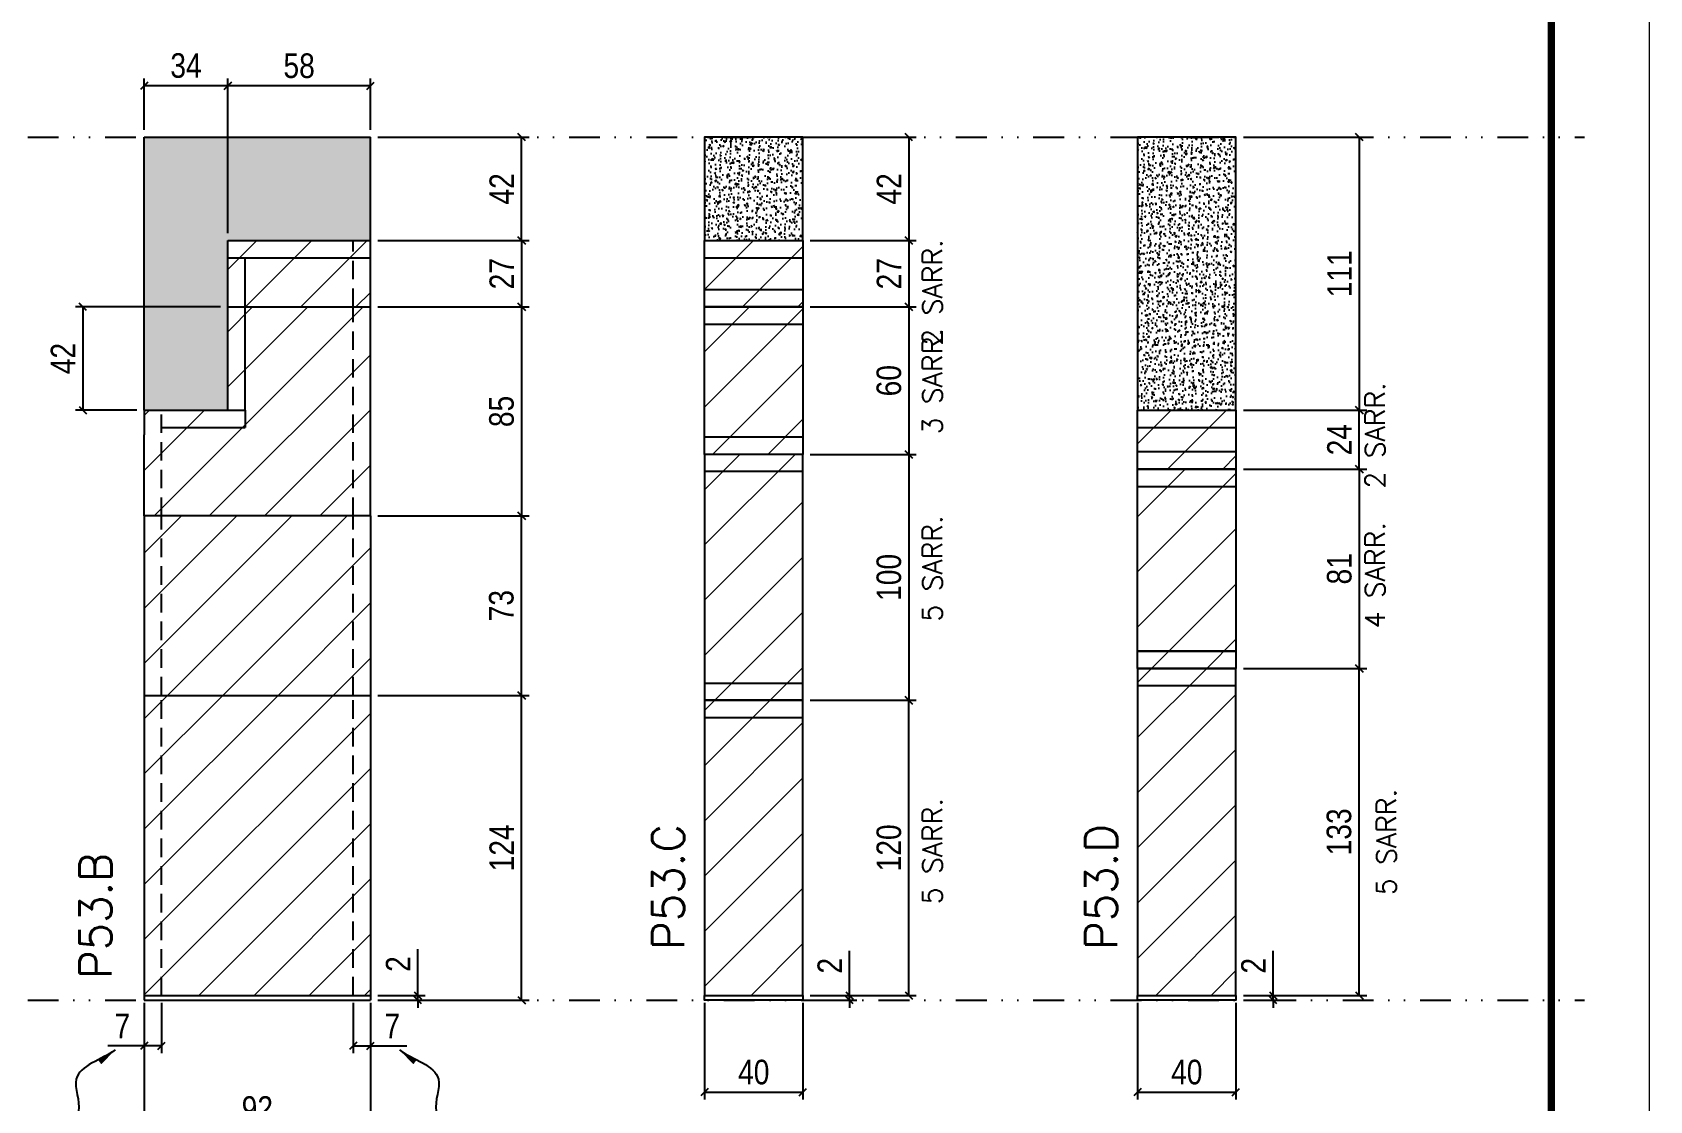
# Model space of a CAD drawing. Extents: x 28748 to 35002, y 14885 to 43501.
# Drawn here: x 32746 to 33403, y 33613 to 34047 of the extents above; entities that cross this region are included whole.
import ezdxf

# ---------------------------------------------------------------- set-up
doc = ezdxf.new("R2010")
doc.units = 0
for name, pattern in [('DASHED', [0.75, 0.5, -0.25]), ('DIVIDE2', [0.625, 0.25, -0.125, 0, -0.125, 0, -0.125]), ('HIDDEN', [0.375, 0.25, -0.125])]:
    doc.linetypes.add(name, pattern=pattern)
for name, color, linetype in [('COTA', 241, 'Continuous'), ('Nível', 160, 'Continuous'), ('Painéis', 200, 'Continuous'), ('Romaneio', 10, 'Continuous'), ('SARR_2.2x7', 40, 'Continuous'), ('Sarrafo de Pressão', 42, 'HIDDEN')]:
    doc.layers.add(name, color=color, linetype=linetype)
for name, color, linetype, lineweight in [('Folhas', 255, 'Continuous', 9), ('Hachura', 251, 'Continuous', 9), ('SARRAFO DE PRESSAO', 251, 'DASHED', 9), ('Texto Seção', 7, 'Continuous', 15)]:
    doc.layers.add(name, color=color, linetype=linetype, lineweight=lineweight)
doc.styles.add('COTA TECNICA', font='techl___.ttf', dxfattribs={"height": 10})
doc.styles.add('COTA TECNICA-50', font='techl___.ttf', dxfattribs={"height": 10})
doc.styles.add('REGUA-120', font='ROMANS.shx', dxfattribs={"height": 15})
doc.styles.add('ROMANS', font='romans.shx')
doc.styles.get("Standard").update_dxf_attribs({"font": 'arial.ttf'})
doc.dimstyles.new('COTA PAINEL-50', dxfattribs={"dimtxt": 10, "dimasz": 3, "dimexe": 3, "dimexo": 3, "dimgap": 3, "dimtad": 1, "dimdec": 1, "dimzin": 12, "dimdsep": 46, "dimtxsty": 'COTA TECNICA-50', "dimblk1": 'OBLIQUE', "dimblk2": 'OBLIQUE', "dimsah": 1, "dimcen": 0.9, "dimclrd": 4, "dimclre": 4, "dimclrt": 240, "dimadec": 1, "dimazin": 3, "dimtfac": 1, "dimtdec": 1, "dimtmove": 0, "dimatfit": 3, "dimfxl": 1, "dimtolj": 1, "dimtzin": 12, "dimarcsym": 0})
doc.dimstyles.new('PAINEL', dxfattribs={"dimtxt": 10, "dimasz": 3, "dimexe": 3, "dimexo": 3, "dimgap": 3, "dimtad": 1, "dimdec": 1, "dimzin": 12, "dimdsep": 46, "dimtxsty": 'COTA TECNICA', "dimblk1": 'OBLIQUE', "dimblk2": 'OBLIQUE', "dimsah": 1, "dimcen": 0.9, "dimclrd": 4, "dimclre": 4, "dimclrt": 240, "dimadec": 1, "dimazin": 3, "dimtfac": 1, "dimtdec": 1, "dimtmove": 0, "dimatfit": 3, "dimfxl": 1, "dimtolj": 1, "dimtzin": 12, "dimarcsym": 0})
doc.dimstyles.get("Standard").update_dxf_attribs({"dimtxt": 0.18, "dimasz": 0.18, "dimexe": 0.18, "dimexo": 0.0625, "dimgap": 0.09, "dimtad": 0, "dimtih": 1, "dimtoh": 1, "dimdec": 4, "dimzin": 0, "dimdsep": 46, "dimtxsty": 'Standard', "dimcen": 0.09, "dimadec": 0, "dimazin": 0, "dimtfac": 1, "dimtdec": 4, "dimtofl": 0, "dimtmove": 0, "dimatfit": 3, "dimfxl": 1, "dimtolj": 1, "dimtzin": 0, "dimarcsym": 0})
pattern_1 = [(45, (24214.309, 45905.486), (-11.22532, 11.22532), [])]
pattern_2 = [(45, (-97089.158, 8260.539), (-11.2253202, 11.2253202), [])]

# ---------------------------------------------------------------- blocks, each defined once
blk = doc.blocks.new('9999999999')
at = {"layer": 'Folhas'}
blk.add_lwpolyline([(98138.98, 34190.21), (99623.98, 34190.21), (99623.98, 35240.21), (98138.98, 35240.21)], close=True, dxfattribs=at)
at = {"layer": 'Folhas', "color": 30, "const_width": 3}
blk.add_lwpolyline([(98213.98, 34230.21), (99583.98, 34230.21), (99583.98, 35200.21), (98213.98, 35200.21)], close=True, dxfattribs=at)
blk = doc.blocks.new('_Oblique')
at = {"color": 0, "linetype": 'ByBlock', "lineweight": -2}
blk.add_line((-0.5, -0.5), (0.5, 0.5), dxfattribs=at)
blk = doc.blocks.new('*D1250')
at = {"layer": 'COTA', "color": 4, "lineweight": -2, "transparency": 16777216}
for p, q in [((33019.09, 33652.43), (33019.09, 33613.08)), ((33059.09, 33652.43), (33059.09, 33613.08)), ((33019.09, 33616.08), (33059.09, 33616.08))]:
    blk.add_line(p, q, dxfattribs=at)
at = {"layer": 'Defpoints', "color": 0, "transparency": 16777216}
for p in [(33019.09, 33655.43), (33059.09, 33655.43), (33059.09, 33616.08)]:
    blk.add_point(p, dxfattribs=at)
at = {"layer": 'COTA', "color": 4, "lineweight": -2, "transparency": 16777216, "xscale": 3, "yscale": 3, "zscale": 3, "rotation": 180}
blk.add_blockref('_Oblique', (33019.09, 33616.08), dxfattribs=at)
at = {"layer": 'COTA', "color": 4, "lineweight": -2, "transparency": 16777216, "xscale": 3, "yscale": 3, "zscale": 3}
blk.add_blockref('_Oblique', (33059.09, 33616.08), dxfattribs=at)
at = {"layer": 'COTA', "color": 240, "transparency": 16777216, "insert": (33039.09, 33624.18), "char_height": 10, "attachment_point": 5, "style": 'COTA TECNICA'}
blk.add_mtext('\\A1;40', dxfattribs=at)
blk = doc.blocks.new('*D1251')
at = {"layer": 'COTA', "color": 4, "lineweight": -2, "transparency": 16777216}
for p, q in [((33078, 33655.43), (33078, 33673.54)), ((33062.09, 33655.43), (33081, 33655.43)), ((33078, 33653.43), (33078, 33655.43)), ((33062.09, 33653.43), (33081, 33653.43)), ((33078, 33653.43), (33078, 33650.43))]:
    blk.add_line(p, q, dxfattribs=at)
at = {"layer": 'Defpoints', "color": 0, "transparency": 16777216}
for p in [(33059.09, 33655.43), (33078, 33655.43), (33059.09, 33653.43)]:
    blk.add_point(p, dxfattribs=at)
at = {"layer": 'COTA', "color": 4, "lineweight": -2, "transparency": 16777216, "xscale": 3, "yscale": 3, "zscale": 3}
for p, rotation in [((33078, 33655.43), 270), ((33078, 33653.43), 90)]:
    blk.add_blockref('_Oblique', p, dxfattribs=dict(at, rotation=rotation))
at = {"layer": 'COTA', "color": 240, "transparency": 16777216, "insert": (33070, 33667.48), "char_height": 10, "attachment_point": 5, "rotation": 90, "style": 'COTA TECNICA-50'}
blk.add_mtext('\\A1;2', dxfattribs=at)
blk = doc.blocks.new('*D2029')
at = {"layer": 'COTA', "color": 4, "linetype": 'ByBlock', "lineweight": -2, "transparency": 16777216}
for p, q in [((33062.09, 33775.43), (33105.17, 33775.43)), ((33102.17, 33655.43), (33102.17, 33775.43)), ((33062.09, 33655.43), (33105.17, 33655.43))]:
    blk.add_line(p, q, dxfattribs=at)
at = {"layer": 'Defpoints', "color": 0, "linetype": 'ByBlock', "transparency": 16777216}
for p in [(33059.09, 33775.43), (33102.17, 33775.43), (33059.09, 33655.43)]:
    blk.add_point(p, dxfattribs=at)
at = {"layer": 'COTA', "color": 4, "linetype": 'ByBlock', "lineweight": -2, "transparency": 16777216, "xscale": 3, "yscale": 3, "zscale": 3}
for p, rotation in [((33102.17, 33775.43), 90), ((33102.17, 33655.43), 270)]:
    blk.add_blockref('_Oblique', p, dxfattribs=dict(at, rotation=rotation))
at = {"layer": 'COTA', "color": 240, "linetype": 'ByBlock', "transparency": 16777216, "insert": (33094.07, 33715.43), "char_height": 10, "attachment_point": 5, "rotation": 90, "style": 'COTA TECNICA'}
blk.add_mtext('\\A1;120', dxfattribs=at)
blk = doc.blocks.new('*D1252')
at = {"layer": 'COTA', "color": 4, "lineweight": -2, "transparency": 16777216}
for p, q in [((33195.15, 33652.43), (33195.15, 33613.08)), ((33235.15, 33652.43), (33235.15, 33613.08)), ((33195.15, 33616.08), (33235.15, 33616.08))]:
    blk.add_line(p, q, dxfattribs=at)
at = {"layer": 'Defpoints', "color": 0, "transparency": 16777216}
for p in [(33195.15, 33655.43), (33235.15, 33655.43), (33235.15, 33616.08)]:
    blk.add_point(p, dxfattribs=at)
at = {"layer": 'COTA', "color": 4, "lineweight": -2, "transparency": 16777216, "xscale": 3, "yscale": 3, "zscale": 3, "rotation": 180}
blk.add_blockref('_Oblique', (33195.15, 33616.08), dxfattribs=at)
at = {"layer": 'COTA', "color": 4, "lineweight": -2, "transparency": 16777216, "xscale": 3, "yscale": 3, "zscale": 3}
blk.add_blockref('_Oblique', (33235.15, 33616.08), dxfattribs=at)
at = {"layer": 'COTA', "color": 240, "transparency": 16777216, "insert": (33215.15, 33624.18), "char_height": 10, "attachment_point": 5, "style": 'COTA TECNICA'}
blk.add_mtext('\\A1;40', dxfattribs=at)
blk = doc.blocks.new('*D1253')
at = {"layer": 'COTA', "color": 4, "lineweight": -2, "transparency": 16777216}
for p, q in [((33250.27, 33655.43), (33250.27, 33673.54)), ((33238.15, 33655.43), (33253.27, 33655.43)), ((33250.27, 33653.43), (33250.27, 33655.43)), ((33238.15, 33653.43), (33253.27, 33653.43)), ((33250.27, 33653.43), (33250.27, 33650.43))]:
    blk.add_line(p, q, dxfattribs=at)
at = {"layer": 'Defpoints', "color": 0, "transparency": 16777216}
for p in [(33235.15, 33655.43), (33250.27, 33655.43), (33235.15, 33653.43)]:
    blk.add_point(p, dxfattribs=at)
at = {"layer": 'COTA', "color": 4, "lineweight": -2, "transparency": 16777216, "xscale": 3, "yscale": 3, "zscale": 3}
for p, rotation in [((33250.27, 33655.43), 270), ((33250.27, 33653.43), 90)]:
    blk.add_blockref('_Oblique', p, dxfattribs=dict(at, rotation=rotation))
at = {"layer": 'COTA', "color": 240, "transparency": 16777216, "insert": (33242.27, 33667.48), "char_height": 10, "attachment_point": 5, "rotation": 90, "style": 'COTA TECNICA-50'}
blk.add_mtext('\\A1;2', dxfattribs=at)
blk = doc.blocks.new('*D2030')
at = {"layer": 'COTA', "color": 4, "linetype": 'ByBlock', "lineweight": -2, "transparency": 16777216}
for p, q in [((33238.15, 34004.43), (33288.3, 34004.43)), ((33285.3, 34004.43), (33285.3, 33893.43)), ((33238.15, 33893.43), (33288.3, 33893.43))]:
    blk.add_line(p, q, dxfattribs=at)
at = {"layer": 'Defpoints', "color": 0, "linetype": 'ByBlock', "transparency": 16777216}
for p in [(33235.15, 34004.43), (33235.15, 33893.43), (33285.3, 33893.43)]:
    blk.add_point(p, dxfattribs=at)
at = {"layer": 'COTA', "color": 4, "linetype": 'ByBlock', "lineweight": -2, "transparency": 16777216, "xscale": 3, "yscale": 3, "zscale": 3}
for p, rotation in [((33285.3, 34004.43), 90), ((33285.3, 33893.43), 270)]:
    blk.add_blockref('_Oblique', p, dxfattribs=dict(at, rotation=rotation))
at = {"layer": 'COTA', "color": 240, "linetype": 'ByBlock', "transparency": 16777216, "insert": (33277.24, 33948.93), "char_height": 10, "attachment_point": 5, "rotation": 90, "style": 'COTA TECNICA'}
blk.add_mtext('\\A1;111', dxfattribs=at)
blk = doc.blocks.new('*D2031')
at = {"layer": 'COTA', "color": 4, "linetype": 'ByBlock', "lineweight": -2, "transparency": 16777216}
for p, q in [((33238.15, 33788.43), (33288.3, 33788.43)), ((33285.3, 33655.43), (33285.3, 33788.43)), ((33238.15, 33655.43), (33288.3, 33655.43))]:
    blk.add_line(p, q, dxfattribs=at)
at = {"layer": 'Defpoints', "color": 0, "linetype": 'ByBlock', "transparency": 16777216}
for p in [(33235.15, 33788.43), (33285.3, 33788.43), (33235.15, 33655.43)]:
    blk.add_point(p, dxfattribs=at)
at = {"layer": 'COTA', "color": 4, "linetype": 'ByBlock', "lineweight": -2, "transparency": 16777216, "xscale": 3, "yscale": 3, "zscale": 3}
for p, rotation in [((33285.3, 33788.43), 90), ((33285.3, 33655.43), 270)]:
    blk.add_blockref('_Oblique', p, dxfattribs=dict(at, rotation=rotation))
at = {"layer": 'COTA', "color": 240, "linetype": 'ByBlock', "transparency": 16777216, "insert": (33277.08, 33721.93), "char_height": 10, "attachment_point": 5, "rotation": 90, "style": 'COTA TECNICA'}
blk.add_mtext('\\A1;133', dxfattribs=at)
blk = doc.blocks.new('*D1254')
at = {"layer": 'COTA', "color": 4, "lineweight": -2, "transparency": 16777216}
for p, q in [((32791.25, 33652.43), (32791.25, 33598.25)), ((32883.25, 33652.43), (32883.25, 33598.25)), ((32791.25, 33601.25), (32883.25, 33601.25))]:
    blk.add_line(p, q, dxfattribs=at)
at = {"layer": 'Defpoints', "color": 0, "transparency": 16777216}
for p in [(32791.25, 33655.43), (32883.25, 33655.43), (32883.25, 33601.25)]:
    blk.add_point(p, dxfattribs=at)
at = {"layer": 'COTA', "color": 4, "lineweight": -2, "transparency": 16777216, "xscale": 3, "yscale": 3, "zscale": 3, "rotation": 180}
blk.add_blockref('_Oblique', (32791.25, 33601.25), dxfattribs=at)
at = {"layer": 'COTA', "color": 4, "lineweight": -2, "transparency": 16777216, "xscale": 3, "yscale": 3, "zscale": 3}
blk.add_blockref('_Oblique', (32883.25, 33601.25), dxfattribs=at)
at = {"layer": 'COTA', "color": 240, "transparency": 16777216, "insert": (32837.25, 33609.34), "char_height": 10, "attachment_point": 5, "style": 'COTA TECNICA'}
blk.add_mtext('\\A1;92', dxfattribs=at)
blk = doc.blocks.new('*D1255')
at = {"layer": 'COTA', "color": 4, "lineweight": -2, "transparency": 16777216}
for p, q in [((32876.25, 33652.43), (32876.25, 33631.92)), ((32883.25, 33650.43), (32883.25, 33631.92)), ((32876.25, 33634.92), (32883.25, 33634.92)), ((32883.25, 33634.92), (32897.98, 33634.92))]:
    blk.add_line(p, q, dxfattribs=at)
at = {"layer": 'Defpoints', "color": 0, "transparency": 16777216}
for p in [(32876.25, 33655.43), (32883.25, 33653.43), (32883.25, 33634.92)]:
    blk.add_point(p, dxfattribs=at)
at = {"layer": 'COTA', "color": 4, "lineweight": -2, "transparency": 16777216, "xscale": 3, "yscale": 3, "zscale": 3, "rotation": 180}
blk.add_blockref('_Oblique', (32876.25, 33634.92), dxfattribs=at)
at = {"layer": 'COTA', "color": 4, "lineweight": -2, "transparency": 16777216, "xscale": 3, "yscale": 3, "zscale": 3}
blk.add_blockref('_Oblique', (32883.25, 33634.92), dxfattribs=at)
at = {"layer": 'COTA', "color": 240, "transparency": 16777216, "insert": (32892.12, 33642.99), "char_height": 10, "attachment_point": 5, "style": 'COTA TECNICA-50'}
blk.add_mtext('\\A1;7', dxfattribs=at)
blk = doc.blocks.new('*D1256')
at = {"layer": 'COTA', "color": 4, "lineweight": -2, "transparency": 16777216}
for p, q in [((32791.25, 33650.43), (32791.25, 33631.92)), ((32798.25, 33652.43), (32798.25, 33631.92)), ((32791.25, 33634.92), (32776.52, 33634.92)), ((32798.25, 33634.92), (32791.25, 33634.92))]:
    blk.add_line(p, q, dxfattribs=at)
at = {"layer": 'Defpoints', "color": 0, "transparency": 16777216}
for p in [(32798.25, 33655.43), (32791.25, 33653.43), (32791.25, 33634.92)]:
    blk.add_point(p, dxfattribs=at)
at = {"layer": 'COTA', "color": 4, "lineweight": -2, "transparency": 16777216, "xscale": 3, "yscale": 3, "zscale": 3, "rotation": 180}
blk.add_blockref('_Oblique', (32791.25, 33634.92), dxfattribs=at)
at = {"layer": 'COTA', "color": 4, "lineweight": -2, "transparency": 16777216, "xscale": 3, "yscale": 3, "zscale": 3}
blk.add_blockref('_Oblique', (32798.25, 33634.92), dxfattribs=at)
at = {"layer": 'COTA', "color": 240, "transparency": 16777216, "insert": (32782.39, 33642.99), "char_height": 10, "attachment_point": 5, "style": 'COTA TECNICA-50'}
blk.add_mtext('\\A1;7', dxfattribs=at)
blk = doc.blocks.new('*D1257')
at = {"layer": 'Defpoints', "color": 0, "linetype": 'ByBlock', "transparency": 16777216}
for p in [(32883.25, 33777.43), (32944.72, 33777.43), (32883.25, 33653.43)]:
    blk.add_point(p, dxfattribs=at)
at = {"layer": 'Romaneio', "color": 4, "linetype": 'ByBlock', "lineweight": -2, "transparency": 16777216}
for p, q in [((32886.25, 33777.43), (32947.72, 33777.43)), ((32944.72, 33653.43), (32944.72, 33777.43)), ((32886.25, 33653.43), (32947.72, 33653.43))]:
    blk.add_line(p, q, dxfattribs=at)
at = {"layer": 'Romaneio', "color": 4, "linetype": 'ByBlock', "lineweight": -2, "transparency": 16777216, "xscale": 3, "yscale": 3, "zscale": 3}
for p, rotation in [((32944.72, 33777.43), 90), ((32944.72, 33653.43), 270)]:
    blk.add_blockref('_Oblique', p, dxfattribs=dict(at, rotation=rotation))
at = {"layer": 'Romaneio', "color": 240, "linetype": 'ByBlock', "transparency": 16777216, "insert": (32936.64, 33715.43), "char_height": 10, "attachment_point": 5, "rotation": 90, "style": 'COTA TECNICA'}
blk.add_mtext('\\A1;124', dxfattribs=at)
blk = doc.blocks.new('*D1258')
at = {"layer": 'COTA', "color": 4, "lineweight": -2, "transparency": 16777216}
for p, q in [((32902.51, 33655.43), (32902.51, 33674.23)), ((32886.25, 33655.43), (32905.51, 33655.43)), ((32902.51, 33653.43), (32902.51, 33655.43)), ((32886.25, 33653.43), (32905.51, 33653.43)), ((32902.51, 33653.43), (32902.51, 33650.43))]:
    blk.add_line(p, q, dxfattribs=at)
at = {"layer": 'Defpoints', "color": 0, "transparency": 16777216}
for p in [(32883.25, 33655.43), (32883.25, 33653.43), (32902.51, 33653.43)]:
    blk.add_point(p, dxfattribs=at)
at = {"layer": 'COTA', "color": 4, "lineweight": -2, "transparency": 16777216, "xscale": 3, "yscale": 3, "zscale": 3}
for p, rotation in [((32902.51, 33655.43), 270), ((32902.51, 33653.43), 90)]:
    blk.add_blockref('_Oblique', p, dxfattribs=dict(at, rotation=rotation))
at = {"layer": 'COTA', "color": 240, "transparency": 16777216, "insert": (32894.51, 33668.17), "char_height": 10, "attachment_point": 5, "rotation": 90, "style": 'COTA TECNICA-50'}
blk.add_mtext('\\A1;2', dxfattribs=at)
blk = doc.blocks.new('*D1259')
at = {"layer": 'COTA', "color": 4, "linetype": 'ByBlock', "lineweight": -2, "transparency": 16777216}
for p, q in [((32886.25, 33850.43), (32947.72, 33850.43)), ((32944.72, 33777.43), (32944.72, 33850.43)), ((32888.58, 33777.43), (32947.72, 33777.43))]:
    blk.add_line(p, q, dxfattribs=at)
at = {"layer": 'Defpoints', "color": 0, "linetype": 'ByBlock', "transparency": 16777216}
for p in [(32883.25, 33850.43), (32944.72, 33850.43), (32885.58, 33777.43)]:
    blk.add_point(p, dxfattribs=at)
at = {"layer": 'COTA', "color": 4, "linetype": 'ByBlock', "lineweight": -2, "transparency": 16777216, "xscale": 3, "yscale": 3, "zscale": 3}
for p, rotation in [((32944.72, 33850.43), 90), ((32944.72, 33777.43), 270)]:
    blk.add_blockref('_Oblique', p, dxfattribs=dict(at, rotation=rotation))
at = {"layer": 'COTA', "color": 240, "linetype": 'ByBlock', "transparency": 16777216, "insert": (32936.5, 33813.93), "char_height": 10, "attachment_point": 5, "rotation": 90, "style": 'COTA TECNICA'}
blk.add_mtext('\\A1;73', dxfattribs=at)
blk = doc.blocks.new('*D2032')
at = {"layer": 'COTA', "color": 4, "linetype": 'ByBlock', "lineweight": -2, "transparency": 16777216}
for p, q in [((33062.09, 34004.43), (33105.17, 34004.43)), ((33102.17, 34004.43), (33102.17, 33962.43)), ((33062.09, 33962.43), (33105.17, 33962.43))]:
    blk.add_line(p, q, dxfattribs=at)
at = {"layer": 'Defpoints', "color": 0, "linetype": 'ByBlock', "transparency": 16777216}
for p in [(33059.09, 34004.43), (33059.09, 33962.43), (33102.17, 33962.43)]:
    blk.add_point(p, dxfattribs=at)
at = {"layer": 'COTA', "color": 4, "linetype": 'ByBlock', "lineweight": -2, "transparency": 16777216, "xscale": 3, "yscale": 3, "zscale": 3}
for p, rotation in [((33102.17, 34004.43), 90), ((33102.17, 33962.43), 270)]:
    blk.add_blockref('_Oblique', p, dxfattribs=dict(at, rotation=rotation))
at = {"layer": 'COTA', "color": 240, "linetype": 'ByBlock', "transparency": 16777216, "insert": (33094.1, 33983.43), "char_height": 10, "attachment_point": 5, "rotation": 90, "style": 'COTA TECNICA'}
blk.add_mtext('\\A1;42', dxfattribs=at)
blk = doc.blocks.new('*D1260')
at = {"layer": 'COTA', "color": 4, "linetype": 'ByBlock', "lineweight": -2, "transparency": 16777216}
for p, q in [((33062.09, 33875.43), (33105.17, 33875.43)), ((33102.17, 33875.43), (33102.17, 33775.43)), ((33062.09, 33775.43), (33105.17, 33775.43))]:
    blk.add_line(p, q, dxfattribs=at)
at = {"layer": 'Defpoints', "color": 0, "linetype": 'ByBlock', "transparency": 16777216}
for p in [(33059.09, 33875.43), (33059.09, 33775.43), (33102.17, 33775.43)]:
    blk.add_point(p, dxfattribs=at)
at = {"layer": 'COTA', "color": 4, "linetype": 'ByBlock', "lineweight": -2, "transparency": 16777216, "xscale": 3, "yscale": 3, "zscale": 3}
for p, rotation in [((33102.17, 33875.43), 90), ((33102.17, 33775.43), 270)]:
    blk.add_blockref('_Oblique', p, dxfattribs=dict(at, rotation=rotation))
at = {"layer": 'COTA', "color": 240, "linetype": 'ByBlock', "transparency": 16777216, "insert": (33094.07, 33825.43), "char_height": 10, "attachment_point": 5, "rotation": 90, "style": 'COTA TECNICA'}
blk.add_mtext('\\A1;100', dxfattribs=at)
blk = doc.blocks.new('*D2033')
at = {"layer": 'COTA', "color": 4, "lineweight": -2, "transparency": 16777216}
for p, q in [((33238.15, 33869.43), (33288.3, 33869.43)), ((33285.3, 33869.43), (33285.3, 33788.43)), ((33238.15, 33788.43), (33288.3, 33788.43))]:
    blk.add_line(p, q, dxfattribs=at)
at = {"layer": 'Defpoints', "color": 0, "transparency": 16777216}
for p in [(33235.15, 33869.43), (33235.15, 33788.43), (33285.3, 33788.43)]:
    blk.add_point(p, dxfattribs=at)
at = {"layer": 'COTA', "color": 4, "lineweight": -2, "transparency": 16777216, "xscale": 3, "yscale": 3, "zscale": 3}
for p, rotation in [((33285.3, 33869.43), 90), ((33285.3, 33788.43), 270)]:
    blk.add_blockref('_Oblique', p, dxfattribs=dict(at, rotation=rotation))
at = {"layer": 'COTA', "color": 240, "transparency": 16777216, "insert": (33277.2, 33828.93), "char_height": 10, "attachment_point": 5, "rotation": 90, "style": 'COTA TECNICA'}
blk.add_mtext('\\A1;81', dxfattribs=at)
blk = doc.blocks.new('*D1320')
at = {"layer": 'COTA', "color": 4, "lineweight": -2, "transparency": 16777216}
for p, q in [((32886.25, 33935.43), (32947.72, 33935.43)), ((32944.72, 33935.43), (32944.72, 33850.43)), ((32886.25, 33850.43), (32947.72, 33850.43))]:
    blk.add_line(p, q, dxfattribs=at)
at = {"layer": 'Defpoints', "color": 0, "transparency": 16777216}
for p in [(32883.25, 33935.43), (32883.25, 33850.43), (32944.72, 33850.43)]:
    blk.add_point(p, dxfattribs=at)
at = {"layer": 'COTA', "color": 4, "lineweight": -2, "transparency": 16777216, "xscale": 3, "yscale": 3, "zscale": 3}
for p, rotation in [((32944.72, 33935.43), 90), ((32944.72, 33850.43), 270)]:
    blk.add_blockref('_Oblique', p, dxfattribs=dict(at, rotation=rotation))
at = {"layer": 'COTA', "color": 240, "transparency": 16777216, "insert": (32936.58, 33892.93), "char_height": 10, "attachment_point": 5, "rotation": 90, "style": 'COTA TECNICA-50'}
blk.add_mtext('\\A1;85', dxfattribs=at)
blk = doc.blocks.new('*D1321')
at = {"layer": 'COTA', "color": 4, "lineweight": -2, "transparency": 16777216}
for p, q in [((32791.25, 34007.43), (32791.25, 34028.33)), ((32825.25, 34025.33), (32791.25, 34025.33)), ((32825.25, 34007.43), (32825.25, 34028.33))]:
    blk.add_line(p, q, dxfattribs=at)
at = {"layer": 'Defpoints', "color": 0, "transparency": 16777216}
for p in [(32791.25, 34025.33), (32791.25, 34004.43), (32825.25, 34004.43)]:
    blk.add_point(p, dxfattribs=at)
at = {"layer": 'COTA', "color": 4, "lineweight": -2, "transparency": 16777216, "xscale": 3, "yscale": 3, "zscale": 3, "rotation": 180}
blk.add_blockref('_Oblique', (32791.25, 34025.33), dxfattribs=at)
at = {"layer": 'COTA', "color": 4, "lineweight": -2, "transparency": 16777216, "xscale": 3, "yscale": 3, "zscale": 3}
blk.add_blockref('_Oblique', (32825.25, 34025.33), dxfattribs=at)
at = {"layer": 'COTA', "color": 240, "transparency": 16777216, "insert": (32808.25, 34033.55), "char_height": 10, "attachment_point": 5, "style": 'COTA TECNICA-50'}
blk.add_mtext('\\A1;34', dxfattribs=at)
blk = doc.blocks.new('*D2070')
at = {"layer": 'COTA', "color": 4, "lineweight": -2, "transparency": 16777216}
for p, q in [((32822.25, 33935.43), (32763.33, 33935.43)), ((32766.33, 33935.43), (32766.33, 33893.43)), ((32788.25, 33893.43), (32763.33, 33893.43))]:
    blk.add_line(p, q, dxfattribs=at)
at = {"layer": 'Defpoints', "color": 0, "transparency": 16777216}
for p in [(32825.25, 33935.43), (32766.33, 33893.43), (32791.25, 33893.43)]:
    blk.add_point(p, dxfattribs=at)
at = {"layer": 'COTA', "color": 4, "lineweight": -2, "transparency": 16777216, "xscale": 3, "yscale": 3, "zscale": 3}
for p, rotation in [((32766.33, 33935.43), 90), ((32766.33, 33893.43), 270)]:
    blk.add_blockref('_Oblique', p, dxfattribs=dict(at, rotation=rotation))
at = {"layer": 'COTA', "color": 240, "transparency": 16777216, "insert": (32758.26, 33914.43), "char_height": 10, "attachment_point": 5, "rotation": 90, "style": 'COTA TECNICA-50'}
blk.add_mtext('\\A1;42', dxfattribs=at)
blk = doc.blocks.new('*D1322')
at = {"layer": 'COTA', "color": 4, "lineweight": -2, "transparency": 16777216}
for p, q in [((33062.09, 33935.43), (33105.17, 33935.43)), ((33102.17, 33935.43), (33102.17, 33875.43)), ((33062.09, 33875.43), (33105.17, 33875.43))]:
    blk.add_line(p, q, dxfattribs=at)
at = {"layer": 'Defpoints', "color": 0, "transparency": 16777216}
for p in [(33059.09, 33935.43), (33059.09, 33875.43), (33102.17, 33875.43)]:
    blk.add_point(p, dxfattribs=at)
at = {"layer": 'COTA', "color": 4, "lineweight": -2, "transparency": 16777216, "xscale": 3, "yscale": 3, "zscale": 3}
for p, rotation in [((33102.17, 33935.43), 90), ((33102.17, 33875.43), 270)]:
    blk.add_blockref('_Oblique', p, dxfattribs=dict(at, rotation=rotation))
at = {"layer": 'COTA', "color": 240, "transparency": 16777216, "insert": (33094.07, 33905.43), "char_height": 10, "attachment_point": 5, "rotation": 90, "style": 'COTA TECNICA-50'}
blk.add_mtext('\\A1;60', dxfattribs=at)
blk = doc.blocks.new('*D1443')
at = {"layer": 'COTA', "color": 4, "lineweight": -2, "transparency": 16777216}
for p, q in [((33238.15, 33893.43), (33288.3, 33893.43)), ((33285.3, 33869.43), (33285.3, 33893.43)), ((33238.15, 33869.43), (33288.3, 33869.43))]:
    blk.add_line(p, q, dxfattribs=at)
at = {"layer": 'Defpoints', "color": 0, "transparency": 16777216}
for p in [(33235.15, 33893.43), (33285.3, 33893.43), (33235.15, 33869.43)]:
    blk.add_point(p, dxfattribs=at)
at = {"layer": 'COTA', "color": 4, "lineweight": -2, "transparency": 16777216, "xscale": 3, "yscale": 3, "zscale": 3}
for p, rotation in [((33285.3, 33893.43), 90), ((33285.3, 33869.43), 270)]:
    blk.add_blockref('_Oblique', p, dxfattribs=dict(at, rotation=rotation))
at = {"layer": 'COTA', "color": 240, "transparency": 16777216, "insert": (33277.22, 33881.43), "char_height": 10, "attachment_point": 5, "rotation": 90, "style": 'COTA TECNICA-50'}
blk.add_mtext('\\A1;24', dxfattribs=at)
blk = doc.blocks.new('*D2138')
at = {"layer": 'COTA', "color": 4, "lineweight": -2, "transparency": 16777216}
for p, q in [((32886.25, 34004.43), (32947.72, 34004.43)), ((32944.72, 33962.43), (32944.72, 34004.43)), ((32886.25, 33962.43), (32947.72, 33962.43))]:
    blk.add_line(p, q, dxfattribs=at)
at = {"layer": 'Defpoints', "color": 0, "transparency": 16777216}
for p in [(32883.25, 34004.43), (32944.72, 34004.43), (32883.25, 33962.43)]:
    blk.add_point(p, dxfattribs=at)
at = {"layer": 'COTA', "color": 4, "lineweight": -2, "transparency": 16777216, "xscale": 3, "yscale": 3, "zscale": 3}
for p, rotation in [((32944.72, 34004.43), 90), ((32944.72, 33962.43), 270)]:
    blk.add_blockref('_Oblique', p, dxfattribs=dict(at, rotation=rotation))
at = {"layer": 'COTA', "color": 240, "transparency": 16777216, "insert": (32936.64, 33983.43), "char_height": 10, "attachment_point": 5, "rotation": 90, "style": 'COTA TECNICA-50'}
blk.add_mtext('\\A1;42', dxfattribs=at)
blk = doc.blocks.new('*D2186')
at = {"layer": 'COTA', "color": 4, "lineweight": -2, "transparency": 16777216}
for p, q in [((33062.09, 33962.43), (33105.17, 33962.43)), ((33102.17, 33962.43), (33102.17, 33935.43)), ((33062.09, 33935.43), (33105.17, 33935.43))]:
    blk.add_line(p, q, dxfattribs=at)
at = {"layer": 'Defpoints', "color": 0, "transparency": 16777216}
for p in [(33059.09, 33962.43), (33059.09, 33935.43), (33102.17, 33935.43)]:
    blk.add_point(p, dxfattribs=at)
at = {"layer": 'COTA', "color": 4, "lineweight": -2, "transparency": 16777216, "xscale": 3, "yscale": 3, "zscale": 3}
for p, rotation in [((33102.17, 33962.43), 90), ((33102.17, 33935.43), 270)]:
    blk.add_blockref('_Oblique', p, dxfattribs=dict(at, rotation=rotation))
at = {"layer": 'COTA', "color": 240, "transparency": 16777216, "insert": (33094.1, 33948.93), "char_height": 10, "attachment_point": 5, "rotation": 90, "style": 'COTA TECNICA-50'}
blk.add_mtext('\\A1;27', dxfattribs=at)
blk = doc.blocks.new('*D2187')
at = {"layer": 'COTA', "color": 4, "lineweight": -2, "transparency": 16777216}
for p, q in [((32825.25, 33965.43), (32825.25, 34028.33)), ((32883.25, 34025.33), (32825.25, 34025.33)), ((32883.25, 34007.43), (32883.25, 34028.33))]:
    blk.add_line(p, q, dxfattribs=at)
at = {"layer": 'Defpoints', "color": 0, "transparency": 16777216}
for p in [(32825.25, 34025.33), (32883.25, 34004.43), (32825.25, 33962.43)]:
    blk.add_point(p, dxfattribs=at)
at = {"layer": 'COTA', "color": 4, "lineweight": -2, "transparency": 16777216, "xscale": 3, "yscale": 3, "zscale": 3, "rotation": 180}
blk.add_blockref('_Oblique', (32825.25, 34025.33), dxfattribs=at)
at = {"layer": 'COTA', "color": 4, "lineweight": -2, "transparency": 16777216, "xscale": 3, "yscale": 3, "zscale": 3}
blk.add_blockref('_Oblique', (32883.25, 34025.33), dxfattribs=at)
at = {"layer": 'COTA', "color": 240, "transparency": 16777216, "insert": (32854.25, 34033.46), "char_height": 10, "attachment_point": 5, "style": 'COTA TECNICA'}
blk.add_mtext('\\A1;58', dxfattribs=at)
blk = doc.blocks.new('*D2377')
at = {"layer": 'COTA', "color": 4, "lineweight": -2, "transparency": 16777216}
for p, q in [((32886.25, 33962.43), (32947.72, 33962.43)), ((32944.72, 33962.43), (32944.72, 33935.43)), ((32886.25, 33935.43), (32947.72, 33935.43))]:
    blk.add_line(p, q, dxfattribs=at)
at = {"layer": 'Defpoints', "color": 0, "transparency": 16777216}
for p in [(32883.25, 33962.43), (32883.25, 33935.43), (32944.72, 33935.43)]:
    blk.add_point(p, dxfattribs=at)
at = {"layer": 'COTA', "color": 4, "lineweight": -2, "transparency": 16777216, "xscale": 3, "yscale": 3, "zscale": 3}
for p, rotation in [((32944.72, 33962.43), 90), ((32944.72, 33935.43), 270)]:
    blk.add_blockref('_Oblique', p, dxfattribs=dict(at, rotation=rotation))
at = {"layer": 'COTA', "color": 240, "transparency": 16777216, "insert": (32936.64, 33948.93), "char_height": 10, "attachment_point": 5, "rotation": 90, "style": 'COTA TECNICA'}
blk.add_mtext('\\A1;27', dxfattribs=at)

msp = doc.modelspace()

# ---------------------------------------------------------------- hatches: boundary and pattern name
at = {"layer": 'COTA', "linetype": 'ByBlock'}
h = msp.add_hatch(dxfattribs=at)
h.set_pattern_fill('AR-CONC', color=256, scale=0.03)
h.paths.add_polyline_path([(32883.25, 34004.43), (32791.25, 34004.43), (32791.25, 33893.43), (32825.25, 33893.43), (32825.25, 33935.43), (32825.25, 33962.43), (32883.25, 33962.43)])
h = msp.add_hatch(dxfattribs=at)
h.set_pattern_fill('AR-CONC', color=256, scale=0.03)
h.set_pattern_definition([(50, (-98706.013, 4726.214), (5.46554007, -0.47817257), [0.5715, -6.2865]), (355, (-98706.013, 4726.214), (-1.05730264, 5.73170536), [0.4572, -5.02921753]), (100.4514447, (-98705.5575, 4726.174), (4.40823741, 5.25353256), [0.48570026, -5.34270734]), (46.1842, (-98706.013, 4727.738), (8.13237123, -1.26126984), [0.85725, -9.42975]), (96.6355576, (-98705.335, 4727.633), (7.122124, 7.42278374), [0.7285507, -8.01406824]), (351.184151, (-98706.013, 4727.738), (7.122124, 7.42278374), [0.685799, -7.54379196]), (21, (-98705.251, 4727.357), (4.54843174, -3.06795595), [0.5715, -6.2865]), (326, (-98705.251, 4727.357), (1.85406085, 5.52563898), [0.4572, -5.0292]), (71.451445, (-98704.872, 4727.101), (6.40249258, 2.45768307), [0.48570026, -5.34269813]), (37.5, (-98706.013, 4726.2139), (0.092658098, 2.536651166), [0, -4.96824, 0, -5.1054, 0, -5.04825]), (7.5, (-98706.013, 4726.214), (2.004589875, 3.005417245), [0, -2.91084, 0, -4.85394, 0, -1.92405]), (327.5, (-98707.7122, 4726.2139), (4.067717855, -0.17186232), [0, -1.905, 0, -5.9436, 0, -7.8867]), (317.5, (-98708.4742, 4726.214), (4.44387544, 0.76279473), [0, -2.4765, 0, -3.94716, 0, -5.6007])])
h.paths.add_polyline_path([(33019.09, 33962.43), (33059.09, 33962.43), (33059.09, 34004.43), (33019.09, 34004.43)])
h = msp.add_hatch(dxfattribs=at)
h.set_pattern_fill('AR-CONC', color=256, scale=0.03)
h.set_pattern_definition([(50, (-98529.956, 4731.014), (5.46554007, -0.47817257), [0.5715, -6.2865]), (355, (-98529.956, 4731.014), (-1.05730264, 5.73170536), [0.4572, -5.02921753]), (100.4514447, (-98529.5007, 4730.974), (4.40823741, 5.25353256), [0.48570026, -5.34270734]), (46.1842, (-98529.956, 4732.538), (8.13237123, -1.26126984), [0.85725, -9.42975]), (96.6355576, (-98529.2784, 4732.433), (7.122124, 7.42278374), [0.7285507, -8.01406824]), (351.184151, (-98529.956, 4732.538), (7.122124, 7.42278374), [0.685799, -7.54379196]), (21, (-98529.194, 4732.157), (4.54843174, -3.06795595), [0.5715, -6.2865]), (326, (-98529.194, 4732.157), (1.85406085, 5.52563898), [0.4572, -5.0292]), (71.451445, (-98528.815, 4731.901), (6.40249258, 2.45768307), [0.48570026, -5.34269813]), (37.5, (-98529.9561, 4731.0139), (0.092658098, 2.536651166), [0, -4.96824, 0, -5.1054, 0, -5.04825]), (7.5, (-98529.956, 4731.014), (2.004589875, 3.005417245), [0, -2.91084, 0, -4.85394, 0, -1.92405]), (327.5, (-98531.6554, 4731.0139), (4.067717855, -0.17186232), [0, -1.905, 0, -5.9436, 0, -7.8867]), (317.5, (-98532.4174, 4731.014), (4.44387544, 0.76279473), [0, -2.4765, 0, -3.94716, 0, -5.6007])])
h.paths.add_polyline_path([(33195.15, 33893.43), (33235.15, 33893.43), (33235.15, 34004.43), (33195.15, 34004.43)])
at = {"layer": 'Hachura'}
h = msp.add_hatch(dxfattribs=at)
h.set_pattern_fill('ANSI31', color=256, scale=5)
h.set_pattern_definition([(45, (0, -42), (-11.22532, 11.22532), [])])
h.paths.add_polyline_path([(32883.25, 33935.43), (32883.25, 33962.43), (32825.25, 33962.43), (32825.25, 33935.43)])
h = msp.add_hatch(dxfattribs=at)
h.set_pattern_fill('ANSI31', color=256, scale=5)
h.set_pattern_definition([(45, (0, -42), (-11.22532, 11.22532), [])])
h.paths.add_polyline_path([(33059.09, 33962.43), (33019.09, 33962.43), (33019.09, 33935.43), (33059.09, 33935.43)])
h = msp.add_hatch(dxfattribs=at)
h.set_pattern_fill('ANSI31', color=256, scale=5)
h.paths.add_polyline_path([(32883.25, 33927.43), (32883.25, 33935.43), (32825.25, 33935.43), (32825.25, 33893.43), (32791.25, 33893.43), (32791.25, 33883.43), (32791.25, 33850.43), (32883.25, 33850.43)])
h = msp.add_hatch(dxfattribs=at)
h.set_pattern_fill('ANSI31', color=256, scale=5)
h.paths.add_polyline_path([(33059.09, 33935.43), (33019.09, 33935.43), (33019.09, 33875.43), (33059.09, 33875.43)])
h = msp.add_hatch(dxfattribs=at)
h.set_pattern_fill('ANSI31', color=256, scale=5)
h.set_pattern_definition([(45, (27384.309, 42459.761), (-11.22532, 11.22532), [])])
h.paths.add_polyline_path([(33235.15, 33893.43), (33195.15, 33893.43), (33195.15, 33869.43), (33235.15, 33869.43)])
at = {"layer": 'Hachura', "linetype": 'ByBlock'}
h = msp.add_hatch(dxfattribs=at)
h.set_pattern_fill('ANSI31', color=256, scale=5)
h.set_pattern_definition(pattern_2)
h.paths.add_polyline_path([(33059.09, 33875.43), (33019.09, 33875.43), (33019.09, 33655.43), (33059.09, 33655.43)])
at = {"layer": 'Hachura'}
h = msp.add_hatch(dxfattribs=at)
h.set_pattern_fill('ANSI31', color=256, scale=5)
h.set_pattern_definition(pattern_1)
h.paths.add_polyline_path([(33235.15, 33788.43), (33235.15, 33869.43), (33195.15, 33869.43), (33195.15, 33788.43)])
at = {"layer": 'Hachura', "linetype": 'ByBlock'}
h = msp.add_hatch(dxfattribs=at)
h.set_pattern_fill('ANSI31', color=256, scale=5)
h.set_pattern_definition(pattern_2)
h.paths.add_polyline_path([(32883.25, 33850.43), (32791.25, 33850.43), (32791.25, 33777.43), (32883.25, 33777.43)])
at = {"layer": 'Hachura'}
h = msp.add_hatch(dxfattribs=at)
h.set_pattern_fill('ANSI31', color=256, scale=5)
h.set_pattern_definition(pattern_1)
h.paths.add_polyline_path([(33235.15, 33788.43), (33195.15, 33788.43), (33195.15, 33655.43), (33235.15, 33655.43)])
at = {"layer": 'Hachura', "linetype": 'ByBlock'}
h = msp.add_hatch(dxfattribs=at)
h.set_pattern_fill('ANSI31', color=256, scale=5)
h.set_pattern_definition(pattern_2)
h.paths.add_polyline_path([(32883.25, 33777.43), (32791.25, 33777.43), (32791.25, 33655.43), (32883.25, 33655.43)])

# ---------------------------------------------------------------- linework, layer by layer
at = {"layer": 'COTA', "linetype": 'ByBlock'}
for p, q in [((32791.25, 33893.43), (32791.25, 34004.43)), ((32791.25, 34004.43), (32883.25, 34004.43))]:
    msp.add_line(p, q, dxfattribs=at)
for points in [[(33019.09, 33962.43), (33059.09, 33962.43), (33059.09, 34004.43), (33019.09, 34004.43)], [(33195.15, 33893.43), (33235.15, 33893.43), (33235.15, 34004.43), (33195.15, 34004.43)]]:
    msp.add_lwpolyline(points, close=True, dxfattribs=at)
at = {"layer": 'Nível', "color": 4, "linetype": 'DIVIDE2', "ltscale": 50}
for p, q in [((32366.5, 34004.43), (33376.84, 34004.43)), ((32366.5, 33653.43), (33376.84, 33653.43))]:
    msp.add_line(p, q, dxfattribs=at)
at = {"layer": 'Painéis'}
for p, q in [((32883.25, 33962.43), (32883.25, 34004.43)), ((32825.25, 33935.43), (32825.25, 33962.43)), ((32825.25, 33962.43), (32883.25, 33962.43)), ((32883.25, 33935.43), (32883.25, 33962.43)), ((33019.09, 33962.43), (33059.09, 33962.43)), ((33019.09, 33935.43), (33019.09, 33962.43)), ((33059.09, 33962.43), (33059.09, 33935.43)), ((32825.25, 33893.43), (32825.25, 33935.43)), ((32825.25, 33935.43), (32883.25, 33935.43)), ((32825.25, 33935.43), (32883.25, 33935.43)), ((32883.25, 33927.43), (32883.25, 33935.43)), ((33019.09, 33935.43), (33059.09, 33935.43)), ((33019.09, 33920.43), (33019.09, 33935.43)), ((33059.09, 33935.43), (33019.09, 33935.43)), ((33059.09, 33935.43), (33059.09, 33920.43)), ((32883.25, 33850.43), (32883.25, 33927.43)), ((33019.09, 33875.43), (33019.09, 33920.43)), ((33059.09, 33920.43), (33059.09, 33875.43)), ((32791.25, 33893.43), (32825.25, 33893.43)), ((32791.25, 33893.43), (32791.25, 33883.43)), ((33195.15, 33893.43), (33235.15, 33893.43)), ((33195.15, 33869.43), (33195.15, 33893.43)), ((33235.15, 33893.43), (33235.15, 33869.43)), ((32791.25, 33850.43), (32791.25, 33883.43)), ((33195.15, 33869.43), (33235.15, 33869.43)), ((33195.15, 33788.43), (33195.15, 33869.43)), ((33235.15, 33869.43), (33195.15, 33869.43)), ((33235.15, 33869.43), (33235.15, 33788.43)), ((32883.25, 33850.43), (32791.25, 33850.43)), ((33195.15, 33788.43), (33235.15, 33788.43)), ((33235.15, 33788.43), (33195.15, 33788.43))]:
    msp.add_line(p, q, dxfattribs=at)
at = {"layer": 'Painéis', "linetype": 'ByBlock'}
for p, q in [((33059.09, 33875.43), (33019.09, 33875.43)), ((33019.09, 33875.43), (33019.09, 33775.43)), ((33059.09, 33775.43), (33059.09, 33875.43)), ((32791.25, 33850.43), (32791.25, 33653.43)), ((32883.25, 33850.43), (32791.25, 33850.43)), ((32883.25, 33850.43), (32883.25, 33653.43)), ((32791.25, 33777.43), (32883.25, 33777.43)), ((32791.25, 33777.43), (32883.25, 33777.43)), ((33019.09, 33775.43), (33059.09, 33775.43)), ((32791.25, 33655.43), (32883.25, 33655.43)), ((32791.25, 33653.43), (32883.25, 33653.43))]:
    msp.add_line(p, q, dxfattribs=at)
at = {"layer": 'Painéis'}
for points in [[(33195.15, 33655.43), (33235.15, 33655.43), (33235.15, 33788.43), (33195.15, 33788.43)], [(33195.15, 33788.43), (33235.15, 33788.43), (33235.15, 33788.43), (33195.15, 33788.43)], [(33019.09, 33655.43), (33059.09, 33655.43), (33059.09, 33775.43), (33019.09, 33775.43)], [(33019.09, 33655.43), (33059.09, 33655.43), (33059.09, 33653.43), (33019.09, 33653.43)], [(33195.15, 33655.43), (33235.15, 33655.43), (33235.15, 33653.43), (33195.15, 33653.43)]]:
    msp.add_lwpolyline(points, close=True, dxfattribs=at)
at = {"layer": 'SARR_2.2x7'}
for p, q in [((32825.25, 33955.43), (32883.25, 33955.43)), ((32832.25, 33935.43), (32832.25, 33955.43)), ((33019.09, 33955.43), (33059.09, 33955.43)), ((33059.09, 33942.43), (33019.09, 33942.43)), ((32832.25, 33893.43), (32832.25, 33935.43)), ((33019.09, 33928.43), (33059.09, 33928.43)), ((32825.25, 33893.43), (32832.25, 33893.43)), ((32832.25, 33893.43), (32832.25, 33886.43)), ((32798.25, 33886.43), (32832.25, 33886.43)), ((33195.15, 33886.43), (33235.15, 33886.43)), ((33059.09, 33882.43), (33019.09, 33882.43)), ((33235.15, 33876.43), (33195.15, 33876.43)), ((33059.09, 33868.43), (33019.09, 33868.43)), ((33195.15, 33862.43), (33235.15, 33862.43)), ((33195.15, 33795.43), (33235.15, 33795.43)), ((33235.15, 33795.43), (33195.15, 33795.43)), ((33019.09, 33782.43), (33059.09, 33782.43)), ((33195.15, 33781.43), (33235.15, 33781.43)), ((33195.15, 33781.43), (33235.15, 33781.43)), ((33019.09, 33768.43), (33059.09, 33768.43))]:
    msp.add_line(p, q, dxfattribs=at)
at = {"layer": 'Sarrafo de Pressão', "ltscale": 30}
for p, q in [((32876.25, 33935.43), (32876.25, 33962.43)), ((32876.25, 33850.43), (32876.25, 33935.43)), ((32798.25, 33850.43), (32798.25, 33893.43)), ((32798.25, 33777.43), (32798.25, 33850.43)), ((32876.25, 33777.43), (32876.25, 33850.43)), ((32798.25, 33655.43), (32798.25, 33777.43)), ((32876.25, 33655.43), (32876.25, 33777.43))]:
    msp.add_line(p, q, dxfattribs=at)

# ---------------------------------------------------------------- block references
at = {"layer": 'SARRAFO DE PRESSAO', "color": 6, "linetype": 'ByBlock'}
msp.add_blockref('9999999999', (-66220.64, -928.06), dxfattribs=at)

# ---------------------------------------------------------------- texts
at = {"layer": 'Texto Seção', "linetype": 'Continuous', "style": 'ROMANS'}
for s, p in [('2 SARR.', (33115.67, 33919.72)), ('3 SARR.', (33115.67, 33883.58)), ('2 SARR.', (33295.66, 33861.57)), ('5 SARR.', (33115.67, 33807.45)), ('4 SARR.', (33295.66, 33804.67)), ('5 SARR.', (33115.67, 33692.47)), ('5 SARR.', (33300.3, 33696.19))]:
    msp.add_text(s, height=8, rotation=90, dxfattribs=at).set_placement(p)
at = {"layer": 'Texto Seção', "style": 'REGUA-120'}
msp.add_text('P53.B', height=13, rotation=90, dxfattribs=at).set_placement((32777.98, 33662.06))
at = {"layer": 'Texto Seção', "char_height": 13, "width": 285.3299, "attachment_point": 7, "rotation": 90, "style": 'REGUA-120'}
for s, insert in [('P53.C', (33010.76, 33673.89)), ('P53.D', (33186.82, 33673.89))]:
    msp.add_mtext(s, dxfattribs=dict(at, insert=insert))

# ---------------------------------------------------------------- dimensions: what is measured, and where the dimension line sits
at = {"layer": 'COTA'}
for base, p1, p2, angle, dimstyle, picture, middle in [((32791.25, 34025.33), (32825.25, 34004.43), (32791.25, 34004.43), 180, 'COTA PAINEL-50', '*D1321', (32808.25, 34033.55)), ((32944.72, 34004.43), (32883.25, 33962.43), (32883.25, 34004.43), 90, 'COTA PAINEL-50', '*D2138', (32936.64, 33983.43)), ((32944.72, 33935.43), (32883.25, 33962.43), (32883.25, 33935.43), 90, 'PAINEL', '*D2377', (32936.64, 33948.93)), ((32766.33, 33893.43), (32825.25, 33935.43), (32791.25, 33893.43), 90, 'COTA PAINEL-50', '*D2070', (32758.26, 33914.43)), ((32944.72, 33850.43), (32883.25, 33935.43), (32883.25, 33850.43), 90, 'COTA PAINEL-50', '*D1320', (32936.58, 33892.93)), ((33102.17, 33875.43), (33059.09, 33935.43), (33059.09, 33875.43), 90, 'COTA PAINEL-50', '*D1322', (33094.07, 33905.43)), ((33285.3, 33893.43), (33235.15, 33869.43), (33235.15, 33893.43), 90, 'COTA PAINEL-50', '*D1443', (33277.22, 33881.43)), ((33285.3, 33788.43), (33235.15, 33869.43), (33235.15, 33788.43), 90, 'PAINEL', '*D2033', (33277.2, 33828.93)), ((32791.25, 33634.92), (32798.25, 33655.43), (32791.25, 33653.43), 180, 'COTA PAINEL-50', '*D1256', (32782.39, 33642.99))]:
    dim = msp.add_linear_dim(base=base, p1=p1, p2=p2, angle=angle, dimstyle=dimstyle, dxfattribs=at)
    dim.commit()
    dim.dimension.update_dxf_attribs({"geometry": picture, "text_midpoint": middle})
for base, p1, p2, dimstyle, picture, middle in [((32825.25, 34025.33), (32883.25, 34004.43), (32825.25, 33962.43), 'PAINEL', '*D2187', (32854.25, 34033.46)), ((32883.25, 33634.92), (32876.25, 33655.43), (32883.25, 33653.43), 'COTA PAINEL-50', '*D1255', (32892.12, 33642.99))]:
    dim = msp.add_linear_dim(base=base, p1=p1, p2=p2, dimstyle=dimstyle, dxfattribs=at)
    dim.commit()
    dim.dimension.update_dxf_attribs({"geometry": picture, "text_midpoint": middle})
at = {"layer": 'COTA', "linetype": 'ByBlock'}
dim = msp.add_linear_dim(base=(33102.17, 33962.43), p1=(33059.09, 34004.43), p2=(33059.09, 33962.43), angle=90, dimstyle='PAINEL', dxfattribs=at)
dim.commit()
dim.dimension.update_dxf_attribs({"geometry": '*D2032', "text_midpoint": (33102.17, 33983.43), "dimtype": 160})
for base, p1, p2, picture, middle in [((33285.3, 33893.43), (33235.15, 34004.43), (33235.15, 33893.43), '*D2030', (33277.24, 33948.93)), ((33102.17, 33775.43), (33059.09, 33875.43), (33059.09, 33775.43), '*D1260', (33094.07, 33825.43)), ((32944.72, 33850.43), (32885.58, 33777.43), (32883.25, 33850.43), '*D1259', (32936.5, 33813.93)), ((33285.3, 33788.43), (33235.15, 33655.43), (33235.15, 33788.43), '*D2031', (33277.08, 33721.93)), ((33102.17, 33775.43), (33059.09, 33655.43), (33059.09, 33775.43), '*D2029', (33094.07, 33715.43))]:
    dim = msp.add_linear_dim(base=base, p1=p1, p2=p2, angle=90, dimstyle='PAINEL', dxfattribs=at)
    dim.commit()
    dim.dimension.update_dxf_attribs({"geometry": picture, "text_midpoint": middle})
at = {"layer": 'COTA'}
for base, p1, p2, picture, middle in [((33102.17, 33935.43), (33059.09, 33962.43), (33059.09, 33935.43), '*D2186', (33102.17, 33948.93)), ((32902.51, 33653.43), (32883.25, 33655.43), (32883.25, 33653.43), '*D1258', (32902.51, 33668.17)), ((33078, 33655.43), (33059.09, 33653.43), (33059.09, 33655.43), '*D1251', (33078, 33667.48)), ((33250.27, 33655.43), (33235.15, 33653.43), (33235.15, 33655.43), '*D1253', (33250.27, 33667.48))]:
    dim = msp.add_linear_dim(base=base, p1=p1, p2=p2, angle=90, dimstyle='COTA PAINEL-50', dxfattribs=at)
    dim.commit()
    dim.dimension.update_dxf_attribs({"geometry": picture, "text_midpoint": middle, "dimtype": 160})
for base, p1, p2, picture, middle in [((32883.25, 33601.25), (32791.25, 33655.43), (32883.25, 33655.43), '*D1254', (32837.25, 33609.34)), ((33059.09, 33616.08), (33019.09, 33655.43), (33059.09, 33655.43), '*D1250', (33039.09, 33624.18)), ((33235.15, 33616.08), (33195.15, 33655.43), (33235.15, 33655.43), '*D1252', (33215.15, 33624.18))]:
    dim = msp.add_linear_dim(base=base, p1=p1, p2=p2, dimstyle='PAINEL', override={"dimarcsym": 2}, dxfattribs=at)
    dim.commit()
    dim.dimension.update_dxf_attribs({"geometry": picture, "text_midpoint": middle})
at = {"layer": 'Romaneio', "linetype": 'ByBlock'}
dim = msp.add_aligned_dim(p1=(32883.25, 33653.43), p2=(32883.25, 33777.43), distance=-61.46, dimstyle='PAINEL', dxfattribs=at)
dim.commit()
dim.dimension.update_dxf_attribs({"geometry": '*D1257', "text_midpoint": (32936.64, 33715.43)})

# ---------------------------------------------------------------- leaders
at = {"layer": 'COTA', "path_type": 1}
for points in [[(32779.43, 33633.25), (32763.64, 33621.41), (32764.56, 33608.4), (32759.01, 33598.62)], [(32895.08, 33633.25), (32910.87, 33621.41), (32909.94, 33608.4), (32915.5, 33598.62)]]:
    msp.add_leader(points, dimstyle='Standard', override={"dimasz": 8}, dxfattribs=at)

doc.saveas('drawing.dxf')
